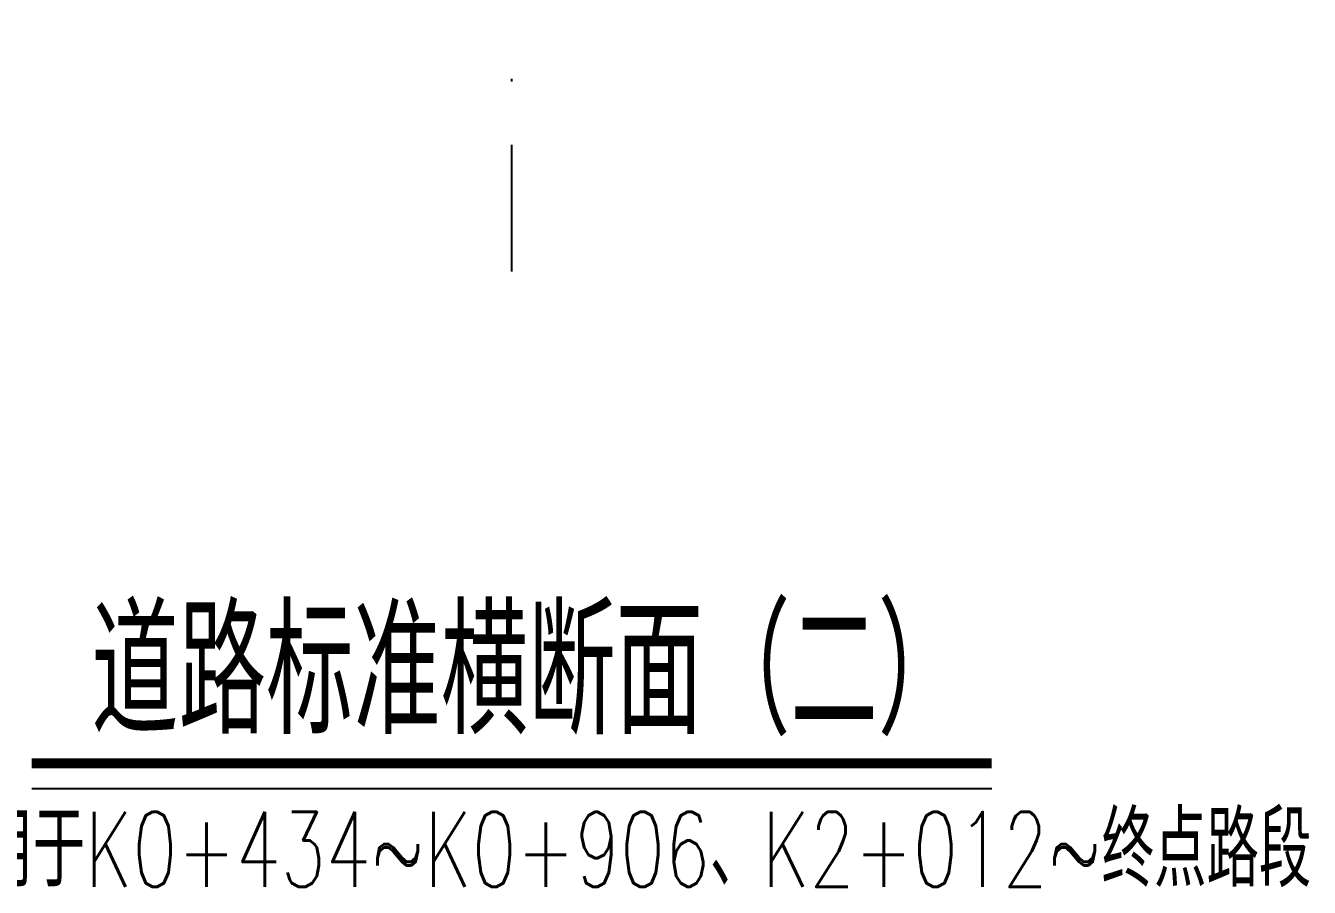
# Model space of a CAD drawing. Header units: millimetres. Extents: x 2 to 5882, y 1831 to 3462.
# Drawn here: x 621.1 to 672.5, y 2660.5 to 2695 of the extents above; entities that cross this region are included whole.
import ezdxf

# ---------------------------------------------------------------- set-up
doc = ezdxf.new("R2010")
doc.units = ezdxf.units.MM
doc.linetypes.add('DASHDOT', pattern=[25.4, 12.7, -6.35, 0, -6.35])
doc.linetypes.add('HIDDEN', pattern=[9.525, 6.35, -3.175])
doc.layers.add('2', color=2, linetype='HIDDEN')
doc.layers.add('文字', color=7, linetype='Continuous')
doc.styles.get("Standard").update_dxf_attribs({"font": 'simplex1.shx', "width": 0.7, "bigfont": 'hztxt.shx'})

msp = doc.modelspace()

# ---------------------------------------------------------------- linework, layer by layer
msp.add_line((621.34948, 2664.46558), (659.80125, 2664.46558))
at = {"const_width": 0.4}
msp.add_lwpolyline([(621.34948, 2665.46558), (659.80125, 2665.46558)], dxfattribs=at)
at = {"layer": '2', "linetype": 'DASHDOT', "ltscale": 0.4}
msp.add_line((640.57536, 2685.15686), (640.57536, 2733.11278), dxfattribs=at)

# ---------------------------------------------------------------- texts
at = {"layer": '文字', "width": 0.7}
for s, height, p in [('道路标准横断面（二）', 5, (623.73692, 2666.64064)), ('适用于K0+434~K0+906、K2+012~终点路段', 3, (617.19398, 2660.51977))]:
    msp.add_text(s, height=height, dxfattribs=at).set_placement(p)

doc.saveas('drawing.dxf')
